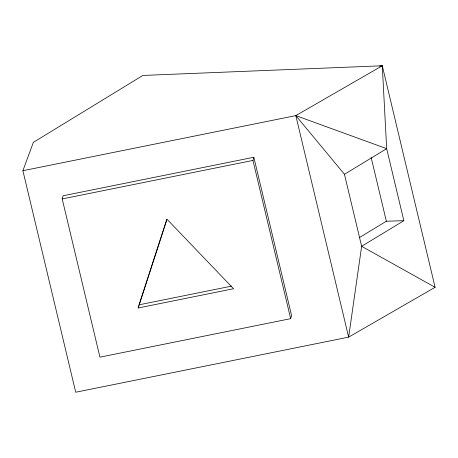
<?xml version="1.0" encoding="UTF-8"?>
<svg xmlns="http://www.w3.org/2000/svg" width="458" height="458" viewBox="0 0 458 458"><rect width="100%" height="100%" fill="white"/><g stroke="black" fill="none" stroke-linecap="round" stroke-linejoin="round"><path stroke-width="0.69" d="M62.208 198.932L63.095 195.766L253.835 157.26L291.557 315.488L290.675 318.659L99.936 357.166L62.208 198.932L252.948 160.432L253.835 157.26M138.19 307.982L167.01 219.239L233.557 288.729L138.19 307.982L138.894 305.446M166.792 219.456L139.072 304.81L231.639 286.124M22.9 170.708L33.348 142.369L142.862 75.444L382.281 65.769L435.1 287.292L348.641 337.134L75.719 392.231L22.9 170.708L295.822 115.611L382.281 65.769L386.672 148.673L403.847 220.693L361.637 246.312L348.641 337.134L295.822 115.611L386.672 148.673L344.462 174.292L361.637 246.312L435.1 287.292M359.444 237.57L386.357 221.231L403.847 220.693M379.447 66.158L382.281 65.769M295.822 115.611L344.462 174.292M371.169 157.518L386.357 221.231M252.948 160.432L290.675 318.659"/></g></svg>
